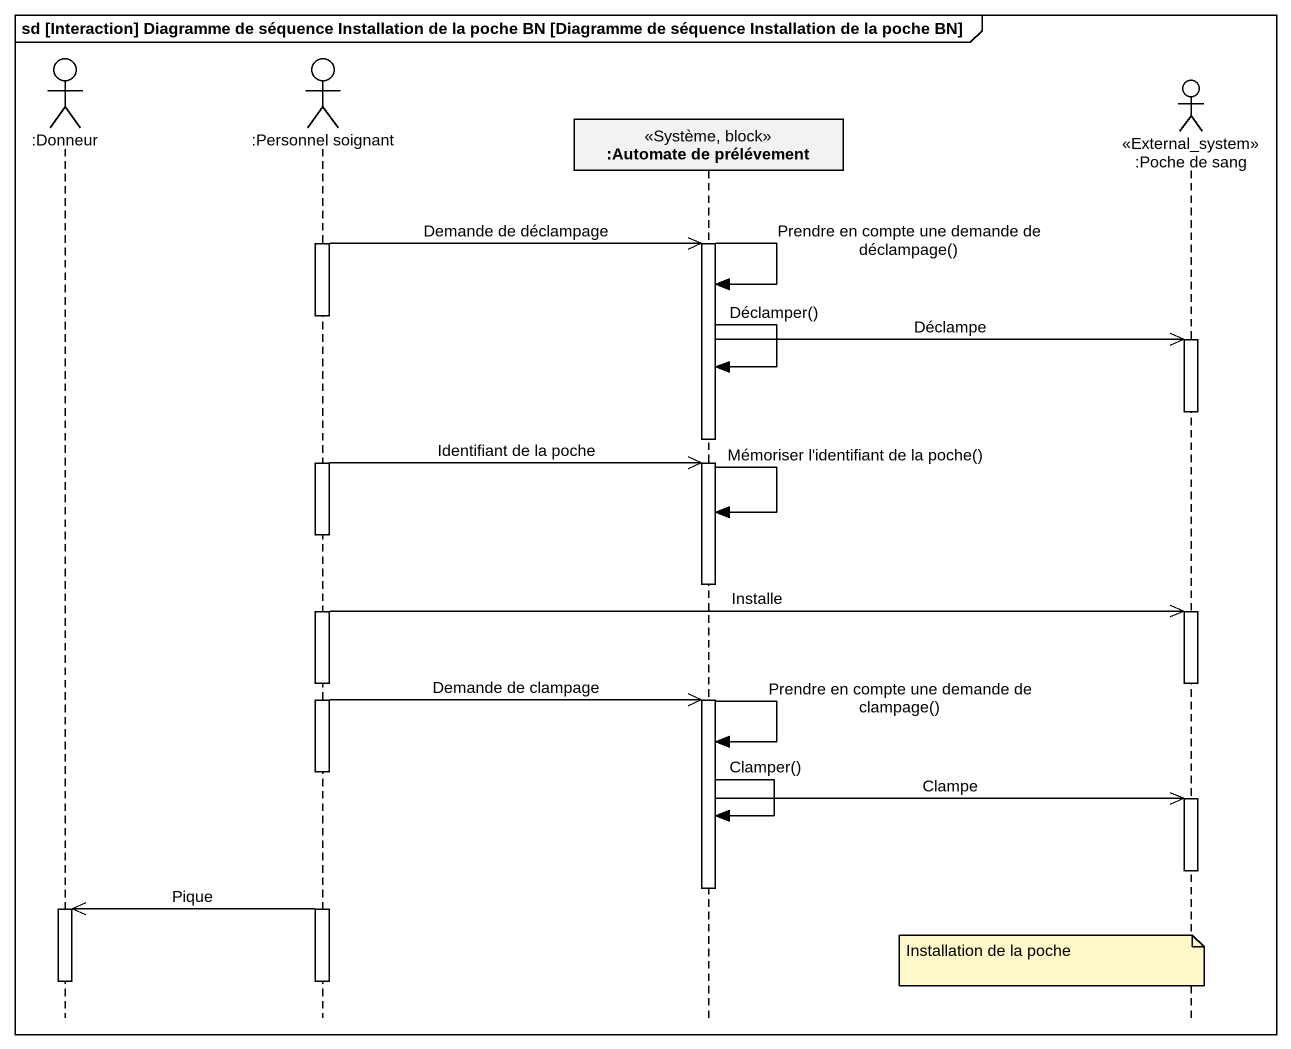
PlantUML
@startuml
mainframe sd [Interaction] Diagramme de séquence Installation de la poche BN [Diagramme de séquence Installation de la poche BN]
hide footbox
actor ":Donneur" as Donneur
actor ":Personnel soignant" as Personnel_soignant
participant ":Automate de prélévement" as Automate_de_prélévement <<Système, block>>
actor ":Poche de sang" as Poche_de_sang <<External_system>>

activate Personnel_soignant
Personnel_soignant ->> Automate_de_prélévement : Demande de déclampage
activate Automate_de_prélévement
Automate_de_prélévement -> Automate_de_prélévement : Prendre en compte une demande de déclampage()
deactivate Personnel_soignant
Automate_de_prélévement ->> Poche_de_sang : Déclampe
activate Poche_de_sang
Automate_de_prélévement -> Automate_de_prélévement : Déclamper()
deactivate Poche_de_sang
deactivate Automate_de_prélévement
activate Personnel_soignant
Personnel_soignant ->> Automate_de_prélévement : Identifiant de la poche
activate Automate_de_prélévement
Automate_de_prélévement -> Automate_de_prélévement : Mémoriser l'identifiant de la poche()
deactivate Automate_de_prélévement
Personnel_soignant ->> Poche_de_sang : Installe
activate Poche_de_sang
deactivate Poche_de_sang
Personnel_soignant ->> Automate_de_prélévement : Demande de clampage
activate Automate_de_prélévement
Automate_de_prélévement -> Automate_de_prélévement : Prendre en compte une demande de clampage()
deactivate Personnel_soignant
Automate_de_prélévement ->> Poche_de_sang : Clampe
activate Poche_de_sang
Automate_de_prélévement -> Automate_de_prélévement : Clamper()
deactivate Poche_de_sang
deactivate Automate_de_prélévement
activate Personnel_soignant
Personnel_soignant ->> Donneur : Pique
activate Donneur
note over Poche_de_sang : Installation de la poche
deactivate Personnel_soignant
deactivate Donneur
@enduml
